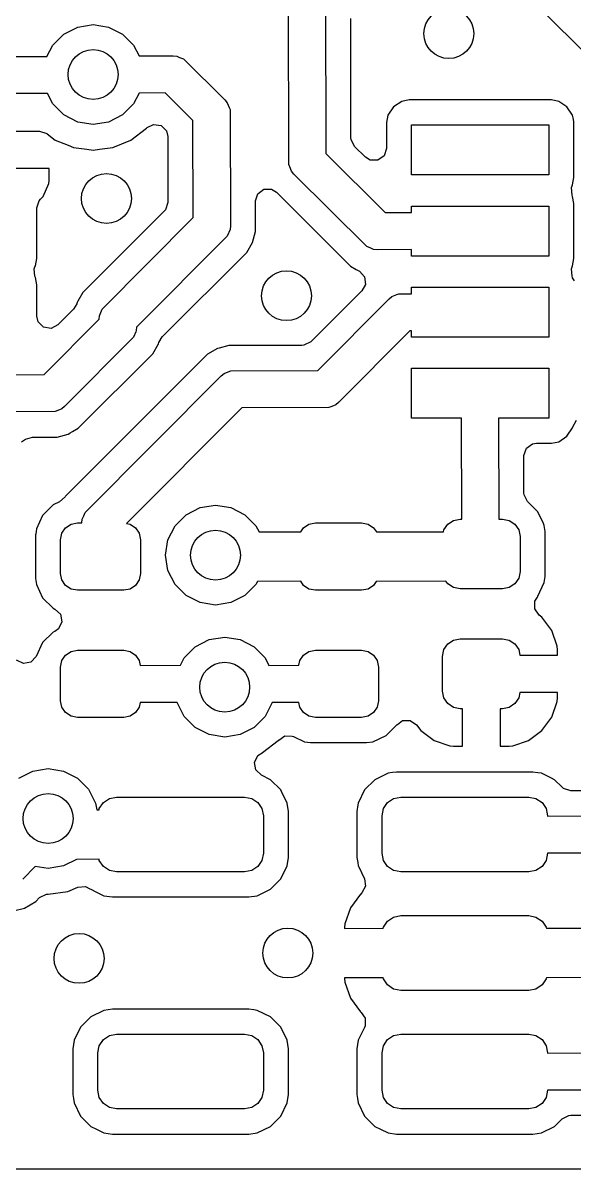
# Model space of a CAD drawing. Extents: x 4.8 to 5.96, y -4.25 to -3.64.
# Drawn here: x 5.5455 to 5.7192, y -4.2282 to -3.8665 of the extents above; entities that cross this region are included whole.
import ezdxf

# ---------------------------------------------------------------- set-up
doc = ezdxf.new("R2010")
doc.units = 0
doc.header["$MEASUREMENT"] = 0
doc.layers.add('BLACK', color=7, linetype='CONTINUOUS')

msp = doc.modelspace()

# ---------------------------------------------------------------- linework, layer by layer
at = {"layer": 'BLACK', "linetype": 'CONTINUOUS'}
for p, q in [((5.69843, -3.85184), (5.72853, -3.88195)), ((5.62929, -3.91123), (5.62919, -3.85849)), ((5.64089, -3.8585), (5.64098, -3.90777)), ((5.64888, -3.90275), (5.64888, -3.86509)), ((5.55838, -3.87008), (5.56277, -3.86785)), ((5.56277, -3.86785), (5.56764, -3.86708)), ((5.56764, -3.86708), (5.5725, -3.86785)), ((5.5725, -3.86785), (5.57689, -3.87008)), ((5.5549, -3.87357), (5.55838, -3.87008)), ((5.57689, -3.87008), (5.58038, -3.87357)), ((5.55309, -3.87711), (5.5549, -3.87357)), ((5.58038, -3.87357), (5.58211, -3.87696)), ((5.47837, -3.87721), (5.55309, -3.87711)), ((5.58211, -3.87696), (5.59282, -3.87692)), ((5.59282, -3.87692), (5.59398, -3.87703)), ((5.59398, -3.87703), (5.59486, -3.8774)), ((5.59486, -3.8774), (5.5961, -3.87791)), ((5.5961, -3.87791), (5.60918, -3.89082)), ((5.55323, -3.88881), (5.48184, -3.8889)), ((5.5549, -3.89208), (5.55323, -3.88881)), ((5.58212, -3.88867), (5.58038, -3.89208)), ((5.5903, -3.88863), (5.58212, -3.88867)), ((5.5991, -3.89732), (5.5903, -3.88863)), ((5.60918, -3.89082), (5.60991, -3.89172)), ((5.66721, -3.89085), (5.66491, -3.8913)), ((5.71208, -3.89085), (5.66721, -3.89085)), ((5.66721, -3.89085), (5.66721, -3.89085)), ((5.66721, -3.89085), (5.66721, -3.89085)), ((5.71438, -3.8913), (5.71208, -3.89085)), ((5.71208, -3.89085), (5.71208, -3.89085)), ((5.55838, -3.89556), (5.5549, -3.89208)), ((5.58038, -3.89208), (5.57689, -3.89556)), ((5.60991, -3.89172), (5.61053, -3.89322)), ((5.61053, -3.89322), (5.61079, -3.89385)), ((5.61079, -3.89385), (5.61091, -3.93051)), ((5.6623, -3.89305), (5.66056, -3.89566)), ((5.66491, -3.8913), (5.6623, -3.89305)), ((5.6623, -3.89305), (5.6623, -3.89305)), ((5.66491, -3.8913), (5.66491, -3.8913)), ((5.71699, -3.89305), (5.71438, -3.8913)), ((5.71438, -3.8913), (5.71438, -3.8913)), ((5.71438, -3.8913), (5.71438, -3.8913)), ((5.71438, -3.8913), (5.71438, -3.8913)), ((5.71873, -3.89566), (5.71699, -3.89305)), ((5.71699, -3.89305), (5.71699, -3.89305)), ((5.56277, -3.8978), (5.55838, -3.89556)), ((5.56764, -3.89857), (5.56277, -3.8978)), ((5.5725, -3.8978), (5.56764, -3.89857)), ((5.57689, -3.89556), (5.5725, -3.8978)), ((5.5992, -3.92797), (5.5991, -3.89732)), ((5.66056, -3.89566), (5.6601, -3.89796)), ((5.6601, -3.89796), (5.6601, -3.89796)), ((5.6601, -3.89796), (5.6601, -3.90617)), ((5.66056, -3.89566), (5.66056, -3.89566)), ((5.7189, -3.8965), (5.71873, -3.89566)), ((5.71914, -3.89768), (5.7189, -3.8965)), ((5.71919, -3.89796), (5.71914, -3.89768)), ((5.71919, -3.91527), (5.71919, -3.89796)), ((5.54201, -3.90071), (5.55078, -3.90071)), ((5.55078, -3.90071), (5.55308, -3.90145)), ((5.55308, -3.90145), (5.55316, -3.90151)), ((5.55316, -3.90151), (5.55571, -3.90348)), ((5.57956, -3.90348), (5.5845, -3.89969)), ((5.5845, -3.89969), (5.58455, -3.89964)), ((5.5845, -3.89969), (5.5845, -3.89969)), ((5.58455, -3.89964), (5.58459, -3.89961)), ((5.58459, -3.89961), (5.5847, -3.89953)), ((5.5847, -3.89953), (5.58471, -3.89955)), ((5.58471, -3.89955), (5.58669, -3.89854)), ((5.58669, -3.89854), (5.58907, -3.89892)), ((5.58907, -3.89892), (5.59078, -3.90062)), ((5.59078, -3.90062), (5.5912, -3.90239)), ((5.66799, -3.91449), (5.66799, -3.89874)), ((5.66799, -3.89874), (5.7113, -3.89874)), ((5.7113, -3.89874), (5.7113, -3.91449)), ((5.55571, -3.90348), (5.55571, -3.90348)), ((5.55571, -3.90348), (5.55571, -3.90348)), ((5.55571, -3.90348), (5.55976, -3.90515)), ((5.55976, -3.90515), (5.56146, -3.90586)), ((5.57381, -3.90586), (5.57956, -3.90348)), ((5.5912, -3.90239), (5.5912, -3.92318)), ((5.64893, -3.90336), (5.64888, -3.90275)), ((5.65002, -3.9055), (5.64893, -3.90336)), ((5.65344, -3.90893), (5.65002, -3.9055)), ((5.56146, -3.90586), (5.56567, -3.90641)), ((5.56567, -3.90641), (5.56764, -3.90667)), ((5.56764, -3.90667), (5.5696, -3.90641)), ((5.56764, -3.90667), (5.56764, -3.90667)), ((5.56764, -3.90667), (5.56764, -3.90667)), ((5.5696, -3.90641), (5.57381, -3.90586)), ((5.64098, -3.90777), (5.65974, -3.9264)), ((5.655, -3.90988), (5.65344, -3.90893)), ((5.65935, -3.90846), (5.65741, -3.90988)), ((5.6601, -3.90617), (5.65935, -3.90846)), ((5.55382, -3.91252), (5.54201, -3.91252)), ((5.55382, -3.91625), (5.55382, -3.91252)), ((5.55382, -3.91252), (5.55382, -3.91252)), ((5.62959, -3.91195), (5.62929, -3.91123)), ((5.63017, -3.91336), (5.62959, -3.91195)), ((5.65741, -3.90988), (5.655, -3.90988)), ((5.5537, -3.91724), (5.55382, -3.91625)), ((5.55382, -3.91625), (5.55382, -3.91625)), ((5.6309, -3.91425), (5.63017, -3.91336)), ((5.65392, -3.93711), (5.6309, -3.91425)), ((5.7113, -3.91449), (5.66799, -3.91449)), ((5.71873, -3.91757), (5.71919, -3.91527)), ((5.55192, -3.92128), (5.5537, -3.91724)), ((5.61954, -3.92043), (5.62149, -3.91902)), ((5.62149, -3.91902), (5.6239, -3.91902)), ((5.6239, -3.91902), (5.62545, -3.91997)), ((5.62545, -3.91997), (5.64873, -3.94325)), ((5.7184, -3.9185), (5.71859, -3.91792)), ((5.71859, -3.9209), (5.7184, -3.9185)), ((5.71859, -3.91792), (5.71873, -3.91757)), ((5.71873, -3.91757), (5.71873, -3.91757)), ((5.5499, -3.92491), (5.55065, -3.92262)), ((5.55065, -3.92262), (5.55104, -3.92216)), ((5.55104, -3.92216), (5.55192, -3.92128)), ((5.5912, -3.92318), (5.59046, -3.92547)), ((5.6188, -3.92272), (5.61954, -3.92043)), ((5.6188, -3.93233), (5.6188, -3.92272)), ((5.71873, -3.92125), (5.71859, -3.9209)), ((5.71919, -3.92355), (5.71873, -3.92125)), ((5.71873, -3.92125), (5.71873, -3.92125)), ((5.71919, -3.94086), (5.71919, -3.92355)), ((5.5499, -3.94086), (5.5499, -3.92491)), ((5.59006, -3.92594), (5.56439, -3.95161)), ((5.59046, -3.92547), (5.59006, -3.92594)), ((5.65974, -3.9264), (5.66799, -3.92637)), ((5.66799, -3.92637), (5.66799, -3.92433)), ((5.66799, -3.92433), (5.7113, -3.92433)), ((5.7113, -3.92433), (5.7113, -3.94008)), ((5.57052, -3.9568), (5.5992, -3.92797)), ((5.61091, -3.93051), (5.61079, -3.93167)), ((5.60991, -3.93379), (5.58133, -3.96253)), ((5.61079, -3.93167), (5.60991, -3.93379)), ((5.61786, -3.93584), (5.6188, -3.93233)), ((5.61604, -3.93899), (5.61786, -3.93584)), ((5.65515, -3.93762), (5.65392, -3.93711)), ((5.65605, -3.938), (5.65515, -3.93762)), ((5.6572, -3.93811), (5.65605, -3.938)), ((5.66799, -3.93807), (5.6572, -3.93811)), ((5.66799, -3.94008), (5.66799, -3.93807)), ((5.54944, -3.94316), (5.5499, -3.94086)), ((5.58941, -3.96562), (5.61604, -3.93899)), ((5.7113, -3.94008), (5.66799, -3.94008)), ((5.71873, -3.94316), (5.71919, -3.94086)), ((5.54911, -3.94409), (5.5493, -3.94351)), ((5.5493, -3.94649), (5.54911, -3.94409)), ((5.5493, -3.94351), (5.54944, -3.94316)), ((5.54944, -3.94316), (5.54944, -3.94316)), ((5.64873, -3.94325), (5.65058, -3.94431)), ((5.65058, -3.94431), (5.65157, -3.94489)), ((5.65157, -3.94489), (5.65318, -3.94668)), ((5.7184, -3.94409), (5.71859, -3.94351)), ((5.71859, -3.94649), (5.7184, -3.94409)), ((5.71859, -3.94351), (5.71873, -3.94316)), ((5.71873, -3.94316), (5.71873, -3.94316)), ((5.54944, -3.94684), (5.5493, -3.94649)), ((5.5499, -3.94914), (5.54944, -3.94684)), ((5.54944, -3.94684), (5.54944, -3.94684)), ((5.65318, -3.94668), (5.65344, -3.94907)), ((5.71873, -3.94684), (5.71859, -3.94649)), ((5.71877, -3.94692), (5.71873, -3.94684)), ((5.71873, -3.94684), (5.71873, -3.94684)), ((5.71873, -3.94684), (5.71873, -3.94684)), ((5.7194, -3.94796), (5.71877, -3.94692)), ((5.5499, -3.95905), (5.5499, -3.94914)), ((5.5499, -3.94914), (5.5499, -3.94914)), ((5.56439, -3.95161), (5.56282, -3.95432)), ((5.65238, -3.95102), (5.63623, -3.96717)), ((5.65344, -3.94907), (5.65238, -3.95102)), ((5.66184, -3.95288), (5.66334, -3.95226)), ((5.66334, -3.95226), (5.66396, -3.952)), ((5.66396, -3.952), (5.66799, -3.95199)), ((5.66799, -3.95199), (5.66799, -3.94992)), ((5.66799, -3.94992), (5.7113, -3.94992)), ((5.7113, -3.94992), (5.7113, -3.96567)), ((5.56247, -3.95515), (5.56146, -3.9569)), ((5.5625, -3.95503), (5.56247, -3.95515)), ((5.56257, -3.95475), (5.5625, -3.95503)), ((5.56282, -3.95432), (5.56257, -3.95475)), ((5.56257, -3.95475), (5.56257, -3.95475)), ((5.56257, -3.95475), (5.56257, -3.95475)), ((5.56282, -3.95432), (5.56282, -3.95432)), ((5.63849, -3.97621), (5.66094, -3.95362)), ((5.66094, -3.95362), (5.66184, -3.95288)), ((5.55033, -3.96082), (5.5499, -3.95905)), ((5.56146, -3.9569), (5.55656, -3.9618)), ((5.56954, -3.96), (5.56964, -3.95893)), ((5.56964, -3.95893), (5.57029, -3.95735)), ((5.57029, -3.95735), (5.57052, -3.9568)), ((5.55203, -3.96252), (5.55033, -3.96082)), ((5.55441, -3.9629), (5.55203, -3.96252)), ((5.55218, -3.97749), (5.56954, -3.96)), ((5.55656, -3.9618), (5.55441, -3.9629)), ((5.58133, -3.96253), (5.58123, -3.96359)), ((5.58034, -3.96572), (5.55866, -3.98756)), ((5.58107, -3.96396), (5.58034, -3.96572)), ((5.58123, -3.96359), (5.58107, -3.96396)), ((5.5884, -3.96737), (5.58941, -3.96562)), ((5.66743, -3.96369), (5.64498, -3.98628)), ((5.66799, -3.96369), (5.66743, -3.96369)), ((5.66799, -3.96567), (5.66799, -3.96369)), ((5.7113, -3.96567), (5.66799, -3.96567)), ((5.58648, -3.97091), (5.58829, -3.96777)), ((5.58829, -3.96777), (5.5884, -3.96737)), ((5.60686, -3.96925), (5.60371, -3.97106)), ((5.60732, -3.96912), (5.60686, -3.96925)), ((5.61037, -3.96831), (5.60732, -3.96912)), ((5.614, -3.96831), (5.61037, -3.96831)), ((5.62833, -3.96831), (5.614, -3.96831)), ((5.62858, -3.96835), (5.62833, -3.96831)), ((5.62883, -3.96831), (5.62858, -3.96835)), ((5.63347, -3.96831), (5.62883, -3.96831)), ((5.63408, -3.96826), (5.63347, -3.96831)), ((5.63623, -3.96717), (5.63408, -3.96826)), ((5.60371, -3.97106), (5.55896, -4.01582)), ((5.56296, -3.99443), (5.58648, -3.97091)), ((5.54201, -3.97752), (5.55218, -3.97749)), ((5.56509, -4.02101), (5.60801, -3.97793)), ((5.60801, -3.97793), (5.6089, -3.9772)), ((5.6089, -3.9772), (5.61025, -3.97664)), ((5.61025, -3.97664), (5.61103, -3.97631)), ((5.61103, -3.97631), (5.63849, -3.97621)), ((5.66799, -3.99126), (5.66799, -3.97551)), ((5.66799, -3.97551), (5.7113, -3.97551)), ((5.7113, -3.97551), (5.7113, -3.99126)), ((5.55652, -3.98881), (5.55564, -3.98918)), ((5.55777, -3.9883), (5.55652, -3.98881)), ((5.55866, -3.98756), (5.55777, -3.9883)), ((5.61449, -3.988), (5.57816, -4.02447)), ((5.64196, -3.9879), (5.61449, -3.988)), ((5.64284, -3.98753), (5.64196, -3.9879)), ((5.64409, -3.98702), (5.64284, -3.98753)), ((5.64498, -3.98628), (5.64409, -3.98702)), ((5.55564, -3.98918), (5.54201, -3.98922)), ((5.68376, -3.99126), (5.66799, -3.99126)), ((5.68383, -4.02308), (5.68376, -3.99126)), ((5.7113, -3.99126), (5.69546, -3.99126)), ((5.69546, -3.99126), (5.69553, -4.02308)), ((5.71882, -3.99393), (5.71999, -3.99183)), ((5.55981, -3.99624), (5.56032, -3.99595)), ((5.56032, -3.99595), (5.5604, -3.99591)), ((5.5604, -3.99591), (5.56117, -3.99546)), ((5.56117, -3.99546), (5.56296, -3.99443)), ((5.71699, -3.99695), (5.71873, -3.99434)), ((5.71873, -3.99434), (5.71882, -3.99393)), ((5.54509, -3.9987), (5.54637, -3.99784)), ((5.54637, -3.99784), (5.54853, -3.99719)), ((5.54853, -3.99719), (5.5563, -3.99719)), ((5.5563, -3.99719), (5.55981, -3.99624)), ((5.5563, -3.99719), (5.5563, -3.99719)), ((5.70419, -4.00076), (5.70614, -3.99934)), ((5.70614, -3.99934), (5.70734, -3.99915)), ((5.70734, -3.99915), (5.71208, -3.99915)), ((5.71208, -3.99915), (5.71438, -3.9987)), ((5.71208, -3.99915), (5.71208, -3.99915)), ((5.71438, -3.9987), (5.71699, -3.99695)), ((5.70344, -4.00305), (5.70419, -4.00076)), ((5.70344, -4.01477), (5.70344, -4.00305)), ((5.55708, -4.01766), (5.55502, -4.01862)), ((5.55881, -4.01608), (5.55708, -4.01766)), ((5.55896, -4.01582), (5.55881, -4.01608)), ((5.70349, -4.01538), (5.70344, -4.01477)), ((5.70459, -4.01753), (5.70349, -4.01538)), ((5.70784, -4.02078), (5.70459, -4.01753)), ((5.55502, -4.01862), (5.55173, -4.02191)), ((5.56466, -4.02205), (5.56509, -4.02101)), ((5.59696, -4.02171), (5.60135, -4.01948)), ((5.60135, -4.01948), (5.60622, -4.0187)), ((5.60622, -4.0187), (5.61109, -4.01948)), ((5.61109, -4.01948), (5.61548, -4.02171)), ((5.70955, -4.02445), (5.70784, -4.02078)), ((5.70784, -4.02078), (5.70784, -4.02078)), ((5.70784, -4.02078), (5.70784, -4.02078)), ((5.55173, -4.02191), (5.54976, -4.02613)), ((5.55896, -4.02585), (5.56068, -4.0247)), ((5.56068, -4.0247), (5.56272, -4.02429)), ((5.56272, -4.02429), (5.56409, -4.02429)), ((5.56409, -4.02429), (5.56421, -4.02314)), ((5.56421, -4.02314), (5.56466, -4.02205)), ((5.57816, -4.02447), (5.57932, -4.0247)), ((5.57932, -4.0247), (5.58104, -4.02585)), ((5.59348, -4.0252), (5.59696, -4.02171)), ((5.61548, -4.02171), (5.61896, -4.0252)), ((5.63396, -4.02585), (5.63568, -4.0247)), ((5.63568, -4.0247), (5.63772, -4.02429)), ((5.63772, -4.02429), (5.65228, -4.02429)), ((5.65228, -4.02429), (5.65432, -4.0247)), ((5.65432, -4.0247), (5.65604, -4.02585)), ((5.67821, -4.02648), (5.67941, -4.02469)), ((5.67941, -4.02469), (5.6812, -4.0235)), ((5.6812, -4.0235), (5.68331, -4.02308)), ((5.68331, -4.02308), (5.68383, -4.02308)), ((5.69553, -4.02308), (5.69669, -4.02308)), ((5.69669, -4.02308), (5.6988, -4.0235)), ((5.6988, -4.0235), (5.70059, -4.02469)), ((5.70059, -4.02469), (5.70179, -4.02648)), ((5.70984, -4.02507), (5.70955, -4.02445)), ((5.54954, -4.02778), (5.54951, -4.02806)), ((5.54951, -4.02806), (5.54951, -4.04178)), ((5.54965, -4.02697), (5.54954, -4.02778)), ((5.54976, -4.02613), (5.54965, -4.02697)), ((5.54976, -4.02613), (5.54976, -4.02613)), ((5.5574, -4.02961), (5.55781, -4.02757)), ((5.55781, -4.02757), (5.55896, -4.02585)), ((5.58104, -4.02585), (5.58219, -4.02757)), ((5.58219, -4.02757), (5.5826, -4.02961)), ((5.59124, -4.02959), (5.59348, -4.0252)), ((5.61896, -4.0252), (5.61995, -4.02714)), ((5.61995, -4.02714), (5.63313, -4.02709)), ((5.63313, -4.02709), (5.63396, -4.02585)), ((5.65604, -4.02585), (5.65691, -4.02715)), ((5.65691, -4.02715), (5.67809, -4.02708)), ((5.67809, -4.02708), (5.67821, -4.02648)), ((5.70179, -4.02648), (5.7022, -4.02859)), ((5.7022, -4.02859), (5.7022, -4.03961)), ((5.7101, -4.02702), (5.70984, -4.02507)), ((5.70984, -4.02507), (5.70984, -4.02507)), ((5.7101, -4.04119), (5.7101, -4.02702)), ((5.5574, -4.04024), (5.5574, -4.02961)), ((5.5826, -4.02961), (5.5826, -4.04024)), ((5.59047, -4.03445), (5.59124, -4.02959)), ((5.59124, -4.03932), (5.59047, -4.03445)), ((5.59348, -4.04371), (5.59124, -4.03932)), ((5.54951, -4.04178), (5.54976, -4.04371)), ((5.55781, -4.04227), (5.5574, -4.04024)), ((5.55896, -4.04399), (5.55781, -4.04227)), ((5.58219, -4.04227), (5.58104, -4.04399)), ((5.5826, -4.04024), (5.58219, -4.04227)), ((5.61945, -4.04275), (5.61896, -4.04371)), ((5.63309, -4.0427), (5.61945, -4.04275)), ((5.63396, -4.04399), (5.63309, -4.0427)), ((5.65687, -4.04276), (5.65604, -4.04399)), ((5.67886, -4.04268), (5.65687, -4.04276)), ((5.67941, -4.04351), (5.67886, -4.04268)), ((5.70179, -4.04172), (5.70059, -4.04351)), ((5.7022, -4.03961), (5.70179, -4.04172)), ((5.70984, -4.04314), (5.7101, -4.04119)), ((5.54976, -4.04371), (5.54976, -4.04371)), ((5.54976, -4.04371), (5.55173, -4.04793)), ((5.56068, -4.04515), (5.55896, -4.04399)), ((5.56272, -4.04555), (5.56068, -4.04515)), ((5.57728, -4.04555), (5.56272, -4.04555)), ((5.57932, -4.04515), (5.57728, -4.04555)), ((5.58104, -4.04399), (5.57932, -4.04515)), ((5.59696, -4.04719), (5.59348, -4.04371)), ((5.61896, -4.04371), (5.61548, -4.04719)), ((5.63568, -4.04515), (5.63396, -4.04399)), ((5.63772, -4.04555), (5.63568, -4.04515)), ((5.65228, -4.04555), (5.63772, -4.04555)), ((5.65432, -4.04515), (5.65228, -4.04555)), ((5.65604, -4.04399), (5.65432, -4.04515)), ((5.6812, -4.04471), (5.67941, -4.04351)), ((5.68331, -4.04513), (5.6812, -4.04471)), ((5.69669, -4.04513), (5.68331, -4.04513)), ((5.6988, -4.04471), (5.69669, -4.04513)), ((5.70059, -4.04351), (5.6988, -4.04471)), ((5.70784, -4.04742), (5.70984, -4.04314)), ((5.55173, -4.04793), (5.55173, -4.04793)), ((5.55173, -4.04793), (5.55173, -4.04793)), ((5.55173, -4.04793), (5.55502, -4.05122)), ((5.60135, -4.04943), (5.59696, -4.04719)), ((5.60622, -4.0502), (5.60135, -4.04943)), ((5.61109, -4.04943), (5.60622, -4.0502)), ((5.61548, -4.04719), (5.61109, -4.04943)), ((5.70683, -4.05141), (5.70685, -4.049)), ((5.70685, -4.049), (5.70765, -4.0477)), ((5.70765, -4.0477), (5.70766, -4.04768)), ((5.70765, -4.0477), (5.70765, -4.0477)), ((5.70766, -4.04768), (5.70779, -4.04748)), ((5.70779, -4.04748), (5.70784, -4.04742)), ((5.55502, -4.05122), (5.55502, -4.05122)), ((5.55502, -4.05122), (5.55502, -4.05122)), ((5.55502, -4.05122), (5.55555, -4.05147)), ((5.55555, -4.05147), (5.55731, -4.05311)), ((5.55731, -4.05311), (5.55777, -4.05548)), ((5.70823, -4.05337), (5.70683, -4.05141)), ((5.70908, -4.054), (5.70823, -4.05337)), ((5.55777, -4.05548), (5.55675, -4.05766)), ((5.71218, -4.0582), (5.70908, -4.054)), ((5.70908, -4.054), (5.70908, -4.054)), ((5.55502, -4.05878), (5.55173, -4.06207)), ((5.55555, -4.05853), (5.55502, -4.05878)), ((5.55675, -4.05766), (5.55555, -4.05853)), ((5.59985, -4.06337), (5.60424, -4.06113)), ((5.60424, -4.06113), (5.60911, -4.06036)), ((5.60911, -4.06036), (5.61397, -4.06113)), ((5.61397, -4.06113), (5.61836, -4.06337)), ((5.6812, -4.06129), (5.68331, -4.06087)), ((5.68331, -4.06087), (5.69669, -4.06087)), ((5.69669, -4.06087), (5.6988, -4.06129)), ((5.71391, -4.06313), (5.71218, -4.0582)), ((5.55173, -4.06207), (5.5497, -4.06643)), ((5.56068, -4.06485), (5.56272, -4.06445)), ((5.56272, -4.06445), (5.57728, -4.06445)), ((5.57728, -4.06445), (5.57932, -4.06485)), ((5.59637, -4.06685), (5.59985, -4.06337)), ((5.61836, -4.06337), (5.62185, -4.06685)), ((5.63568, -4.06485), (5.63772, -4.06445)), ((5.63772, -4.06445), (5.65228, -4.06445)), ((5.65228, -4.06445), (5.65432, -4.06485)), ((5.6778, -4.06639), (5.67821, -4.06428)), ((5.67821, -4.06428), (5.67941, -4.06249)), ((5.67941, -4.06249), (5.6812, -4.06129)), ((5.6988, -4.06129), (5.70059, -4.06249)), ((5.70059, -4.06249), (5.70179, -4.06428)), ((5.70179, -4.06428), (5.70213, -4.06599)), ((5.71402, -4.0643), (5.71391, -4.06313)), ((5.71391, -4.06313), (5.71391, -4.06313)), ((5.71402, -4.06599), (5.71402, -4.0643)), ((5.54569, -4.06865), (5.54351, -4.06763)), ((5.54805, -4.06819), (5.54569, -4.06865)), ((5.5497, -4.06643), (5.54805, -4.06819)), ((5.5574, -4.06976), (5.55781, -4.06773)), ((5.55781, -4.06773), (5.55896, -4.06601)), ((5.55896, -4.06601), (5.56068, -4.06485)), ((5.57932, -4.06485), (5.58104, -4.06601)), ((5.58104, -4.06601), (5.58219, -4.06773)), ((5.58219, -4.06773), (5.5825, -4.06925)), ((5.59517, -4.06921), (5.59637, -4.06685)), ((5.62185, -4.06685), (5.62307, -4.06924)), ((5.63251, -4.06921), (5.63281, -4.06773)), ((5.63281, -4.06773), (5.63396, -4.06601)), ((5.63396, -4.06601), (5.63568, -4.06485)), ((5.65432, -4.06485), (5.65604, -4.06601)), ((5.65604, -4.06601), (5.65719, -4.06773)), ((5.65719, -4.06773), (5.6576, -4.06976)), ((5.6778, -4.07741), (5.6778, -4.06639)), ((5.70213, -4.06599), (5.71402, -4.06599)), ((5.71402, -4.06599), (5.71402, -4.06599)), ((5.5574, -4.08039), (5.5574, -4.06976)), ((5.5825, -4.06925), (5.59517, -4.06921)), ((5.62307, -4.06924), (5.63251, -4.06921)), ((5.6576, -4.06976), (5.6576, -4.08039)), ((5.67821, -4.07952), (5.6778, -4.07741)), ((5.70213, -4.0778), (5.70179, -4.07952)), ((5.71402, -4.0778), (5.70213, -4.0778)), ((5.71402, -4.0795), (5.71402, -4.0778)), ((5.71402, -4.0778), (5.71402, -4.0778)), ((5.55781, -4.08243), (5.5574, -4.08039)), ((5.55896, -4.08415), (5.55781, -4.08243)), ((5.58219, -4.08243), (5.58104, -4.08415)), ((5.58249, -4.08095), (5.58219, -4.08243)), ((5.59412, -4.08091), (5.58249, -4.08095)), ((5.59413, -4.08097), (5.59412, -4.08091)), ((5.59637, -4.08536), (5.59413, -4.08097)), ((5.62409, -4.08097), (5.62185, -4.08536)), ((5.63251, -4.08091), (5.62409, -4.08094)), ((5.62409, -4.08094), (5.62409, -4.08097)), ((5.63281, -4.08243), (5.63251, -4.08091)), ((5.63396, -4.08415), (5.63281, -4.08243)), ((5.65719, -4.08243), (5.65604, -4.08415)), ((5.6576, -4.08039), (5.65719, -4.08243)), ((5.67941, -4.08131), (5.67821, -4.07952)), ((5.6812, -4.0825), (5.67941, -4.08131)), ((5.68331, -4.08292), (5.6812, -4.0825)), ((5.6988, -4.0825), (5.69669, -4.08292)), ((5.70059, -4.08131), (5.6988, -4.0825)), ((5.70179, -4.07952), (5.70059, -4.08131)), ((5.71218, -4.0856), (5.71391, -4.08067)), ((5.71391, -4.08067), (5.71402, -4.0795)), ((5.56068, -4.0853), (5.55896, -4.08415)), ((5.56272, -4.08571), (5.56068, -4.0853)), ((5.57728, -4.08571), (5.56272, -4.08571)), ((5.57932, -4.0853), (5.57728, -4.08571)), ((5.58104, -4.08415), (5.57932, -4.0853)), ((5.59985, -4.08885), (5.59637, -4.08536)), ((5.62185, -4.08536), (5.61836, -4.08885)), ((5.63568, -4.0853), (5.63396, -4.08415)), ((5.63772, -4.08571), (5.63568, -4.0853)), ((5.65228, -4.08571), (5.63772, -4.08571)), ((5.65432, -4.0853), (5.65228, -4.08571)), ((5.65604, -4.08415), (5.65432, -4.0853)), ((5.68409, -4.08292), (5.68331, -4.08292)), ((5.68409, -4.09473), (5.68409, -4.08292)), ((5.69669, -4.08292), (5.69591, -4.08292)), ((5.69591, -4.08292), (5.69591, -4.09473)), ((5.70908, -4.0898), (5.71218, -4.0856)), ((5.60424, -4.09108), (5.59985, -4.08885)), ((5.61836, -4.08885), (5.61397, -4.09108)), ((5.65998, -4.09138), (5.66327, -4.08809)), ((5.66327, -4.08809), (5.66351, -4.08785)), ((5.66327, -4.08809), (5.66327, -4.08809)), ((5.66351, -4.08785), (5.66355, -4.08788)), ((5.66355, -4.08788), (5.66519, -4.08664)), ((5.66519, -4.08664), (5.6676, -4.08659)), ((5.6676, -4.08659), (5.66958, -4.08798)), ((5.66958, -4.08798), (5.6696, -4.08801)), ((5.6696, -4.08801), (5.67092, -4.0898)), ((5.67092, -4.0898), (5.67092, -4.0898)), ((5.67092, -4.0898), (5.67512, -4.0929)), ((5.70488, -4.0929), (5.70908, -4.0898)), ((5.70908, -4.0898), (5.70908, -4.0898)), ((5.60911, -4.09186), (5.60424, -4.09108)), ((5.61397, -4.09108), (5.60911, -4.09186)), ((5.62103, -4.09676), (5.62597, -4.09297)), ((5.62597, -4.09297), (5.62603, -4.09289)), ((5.62603, -4.09289), (5.62609, -4.09285)), ((5.62609, -4.09285), (5.62615, -4.09279)), ((5.62615, -4.09279), (5.62616, -4.0928)), ((5.62616, -4.0928), (5.62802, -4.09152)), ((5.62802, -4.09152), (5.63042, -4.09159)), ((5.63042, -4.09159), (5.63077, -4.09173)), ((5.63077, -4.09173), (5.63425, -4.09335)), ((5.63425, -4.09335), (5.63617, -4.0936)), ((5.63617, -4.0936), (5.63617, -4.0936)), ((5.63617, -4.0936), (5.65383, -4.0936)), ((5.65383, -4.0936), (5.65575, -4.09335)), ((5.65383, -4.0936), (5.65383, -4.0936)), ((5.65575, -4.09335), (5.65998, -4.09138)), ((5.67512, -4.0929), (5.68005, -4.09462)), ((5.69995, -4.09462), (5.70488, -4.0929)), ((5.61959, -4.0977), (5.6209, -4.09681)), ((5.6209, -4.09681), (5.62103, -4.09676)), ((5.68005, -4.09462), (5.68122, -4.09473)), ((5.68122, -4.09473), (5.68409, -4.09473)), ((5.68409, -4.09473), (5.68409, -4.09473)), ((5.69591, -4.09473), (5.69591, -4.09473)), ((5.69591, -4.09473), (5.69878, -4.09473)), ((5.69878, -4.09473), (5.69995, -4.09462)), ((5.69995, -4.09462), (5.69995, -4.09462)), ((5.61853, -4.09987), (5.61959, -4.0977)), ((5.61895, -4.10224), (5.61853, -4.09987)), ((5.5442, -4.10481), (5.54859, -4.10257)), ((5.54859, -4.10257), (5.55345, -4.1018)), ((5.55345, -4.1018), (5.55832, -4.10257)), ((5.55832, -4.10257), (5.56271, -4.10481)), ((5.62068, -4.10392), (5.61895, -4.10224)), ((5.62352, -4.10531), (5.62068, -4.10392)), ((5.66061, -4.10328), (5.65648, -4.10531)), ((5.66196, -4.10309), (5.66061, -4.10328)), ((5.6633, -4.10289), (5.66196, -4.10309)), ((5.70627, -4.10289), (5.6633, -4.10289)), ((5.70782, -4.10312), (5.70627, -4.10289)), ((5.70895, -4.10328), (5.70782, -4.10312)), ((5.71214, -4.10484), (5.70895, -4.10328)), ((5.56271, -4.10481), (5.56619, -4.10829)), ((5.62678, -4.10856), (5.62352, -4.10531)), ((5.62352, -4.10531), (5.62352, -4.10531)), ((5.62352, -4.10531), (5.62352, -4.10531)), ((5.62352, -4.10531), (5.62352, -4.10531)), ((5.65648, -4.10531), (5.65322, -4.10856)), ((5.71309, -4.10531), (5.71214, -4.10484)), ((5.71544, -4.10766), (5.71309, -4.10531)), ((5.71591, -4.10805), (5.71544, -4.10766)), ((5.7182, -4.1088), (5.71591, -4.10805)), ((5.56619, -4.10829), (5.56843, -4.11268)), ((5.57086, -4.11252), (5.57278, -4.11124)), ((5.57278, -4.11124), (5.57504, -4.11079)), ((5.57504, -4.11079), (5.61539, -4.11079)), ((5.61539, -4.11079), (5.61765, -4.11124)), ((5.61765, -4.11124), (5.61957, -4.11252)), ((5.62724, -4.10951), (5.62678, -4.10856)), ((5.62868, -4.11244), (5.62724, -4.10951)), ((5.65322, -4.10856), (5.6512, -4.1127)), ((5.66043, -4.11252), (5.66235, -4.11124)), ((5.66235, -4.11124), (5.66461, -4.11079)), ((5.66461, -4.11079), (5.70496, -4.11079)), ((5.70496, -4.11079), (5.70722, -4.11124)), ((5.70722, -4.11124), (5.70914, -4.11252)), ((5.76186, -4.1088), (5.7182, -4.1088)), ((5.56843, -4.11268), (5.56877, -4.11483)), ((5.56877, -4.11483), (5.56951, -4.11483)), ((5.56951, -4.11483), (5.56958, -4.11443)), ((5.56958, -4.11443), (5.57086, -4.11252)), ((5.61957, -4.11252), (5.62085, -4.11443)), ((5.62085, -4.11443), (5.6213, -4.11669)), ((5.6288, -4.1127), (5.62868, -4.11244)), ((5.62919, -4.11538), (5.6288, -4.1127)), ((5.62919, -4.12981), (5.62919, -4.11538)), ((5.65112, -4.11326), (5.65081, -4.11538)), ((5.65081, -4.11538), (5.65081, -4.12981)), ((5.6512, -4.1127), (5.65112, -4.11326)), ((5.6587, -4.11669), (5.65915, -4.11443)), ((5.65915, -4.11443), (5.66043, -4.11252)), ((5.70914, -4.11252), (5.71042, -4.11443)), ((5.71042, -4.11443), (5.71087, -4.11669)), ((5.6213, -4.11669), (5.6213, -4.1285)), ((5.6587, -4.1285), (5.6587, -4.11669)), ((5.71087, -4.11669), (5.71087, -4.11677)), ((5.71087, -4.11677), (5.76005, -4.11669)), ((5.6213, -4.1285), (5.62085, -4.13076)), ((5.6288, -4.1325), (5.62919, -4.12981)), ((5.65081, -4.12981), (5.65104, -4.1314)), ((5.65915, -4.13076), (5.6587, -4.1285)), ((5.71087, -4.1285), (5.71042, -4.13076)), ((5.7575, -4.1284), (5.71087, -4.12847)), ((5.71087, -4.12847), (5.71087, -4.1285)), ((5.54942, -4.13266), (5.54547, -4.13667)), ((5.55345, -4.1333), (5.54942, -4.13266)), ((5.55832, -4.13252), (5.55345, -4.1333)), ((5.56238, -4.13046), (5.55832, -4.13252)), ((5.56952, -4.13043), (5.56238, -4.13046)), ((5.56958, -4.13076), (5.56952, -4.13043)), ((5.57086, -4.13268), (5.56958, -4.13076)), ((5.57278, -4.13396), (5.57086, -4.13268)), ((5.61957, -4.13268), (5.61765, -4.13396)), ((5.62085, -4.13076), (5.61957, -4.13268)), ((5.62678, -4.13663), (5.6288, -4.1325)), ((5.65104, -4.1314), (5.6512, -4.1325)), ((5.6512, -4.1325), (5.65125, -4.13261)), ((5.65125, -4.13261), (5.65318, -4.13654)), ((5.66043, -4.13268), (5.65915, -4.13076)), ((5.66235, -4.13396), (5.66043, -4.13268)), ((5.70914, -4.13268), (5.70722, -4.13396)), ((5.71042, -4.13076), (5.70914, -4.13268)), ((5.57504, -4.13441), (5.57278, -4.13396)), ((5.61539, -4.13441), (5.57504, -4.13441)), ((5.61765, -4.13396), (5.61539, -4.13441)), ((5.62352, -4.13989), (5.62678, -4.13663)), ((5.65318, -4.13654), (5.65351, -4.13893)), ((5.66461, -4.13441), (5.66235, -4.13396)), ((5.70496, -4.13441), (5.66461, -4.13441)), ((5.70722, -4.13396), (5.70496, -4.13441)), ((5.55345, -4.14139), (5.55962, -4.14058)), ((5.55962, -4.14058), (5.56286, -4.13924)), ((5.56286, -4.13924), (5.56526, -4.13905)), ((5.56526, -4.13905), (5.56658, -4.13979)), ((5.56658, -4.13979), (5.56665, -4.1397)), ((5.56665, -4.1397), (5.56691, -4.13989)), ((5.56691, -4.13989), (5.56691, -4.13989)), ((5.56691, -4.13989), (5.56868, -4.14075)), ((5.61939, -4.14191), (5.62352, -4.13989)), ((5.65351, -4.13893), (5.65238, -4.14105)), ((5.54598, -4.1458), (5.54958, -4.14372)), ((5.54958, -4.14372), (5.55076, -4.14253)), ((5.54958, -4.14372), (5.54958, -4.14372)), ((5.54958, -4.14372), (5.54958, -4.14372)), ((5.55076, -4.14253), (5.55291, -4.14144)), ((5.55291, -4.14144), (5.55335, -4.14141)), ((5.55335, -4.14141), (5.55345, -4.14139)), ((5.55345, -4.14139), (5.55345, -4.14139)), ((5.56868, -4.14075), (5.57105, -4.14191)), ((5.57105, -4.14191), (5.57105, -4.14191)), ((5.57105, -4.14191), (5.57105, -4.14191)), ((5.57105, -4.14191), (5.57373, -4.1423)), ((5.57373, -4.1423), (5.57373, -4.1423)), ((5.57373, -4.1423), (5.6167, -4.1423)), ((5.6167, -4.1423), (5.61939, -4.14191)), ((5.6167, -4.1423), (5.6167, -4.1423)), ((5.65194, -4.14143), (5.64877, -4.14572)), ((5.65199, -4.14139), (5.65194, -4.14143)), ((5.65194, -4.14143), (5.65194, -4.14143)), ((5.65238, -4.14105), (5.65199, -4.14139)), ((5.54254, -4.14672), (5.54598, -4.1458)), ((5.54598, -4.1458), (5.54598, -4.1458)), ((5.54598, -4.1458), (5.54598, -4.1458)), ((5.64877, -4.14572), (5.647, -4.15076)), ((5.647, -4.15076), (5.64689, -4.15196)), ((5.65915, -4.15183), (5.66043, -4.14992)), ((5.66043, -4.14992), (5.66235, -4.14864)), ((5.66235, -4.14864), (5.66461, -4.14819)), ((5.66461, -4.14819), (5.70496, -4.14819)), ((5.70496, -4.14819), (5.70722, -4.14864)), ((5.70722, -4.14864), (5.70914, -4.14992)), ((5.70914, -4.14992), (5.71042, -4.15183)), ((5.64689, -4.15196), (5.64689, -4.15223)), ((5.64689, -4.15223), (5.65908, -4.15219)), ((5.65908, -4.15219), (5.65915, -4.15183)), ((5.71042, -4.15183), (5.71049, -4.1522)), ((5.71049, -4.1522), (5.7315, -4.15213)), ((5.65908, -4.16779), (5.64689, -4.16783)), ((5.64689, -4.16783), (5.64689, -4.16804)), ((5.64689, -4.16804), (5.647, -4.16924)), ((5.647, -4.16924), (5.647, -4.16924)), ((5.647, -4.16924), (5.64877, -4.17428)), ((5.65915, -4.16817), (5.65908, -4.16779)), ((5.66043, -4.17008), (5.65915, -4.16817)), ((5.71042, -4.16817), (5.70914, -4.17008)), ((5.71049, -4.1678), (5.71042, -4.16817)), ((5.73241, -4.16773), (5.71049, -4.1678)), ((5.66235, -4.17136), (5.66043, -4.17008)), ((5.66461, -4.17181), (5.66235, -4.17136)), ((5.70496, -4.17181), (5.66461, -4.17181)), ((5.70722, -4.17136), (5.70496, -4.17181)), ((5.70914, -4.17008), (5.70722, -4.17136)), ((5.64877, -4.17428), (5.65194, -4.17857)), ((5.56691, -4.18011), (5.56365, -4.18337)), ((5.57105, -4.17809), (5.56691, -4.18011)), ((5.57239, -4.17789), (5.57105, -4.17809)), ((5.57373, -4.1777), (5.57239, -4.17789)), ((5.6167, -4.1777), (5.57373, -4.1777)), ((5.61831, -4.17793), (5.6167, -4.1777)), ((5.61939, -4.17809), (5.61831, -4.17793)), ((5.62352, -4.18011), (5.61939, -4.17809)), ((5.62678, -4.18337), (5.62352, -4.18011)), ((5.62352, -4.18011), (5.62352, -4.18011)), ((5.65194, -4.17857), (5.65194, -4.17857)), ((5.65194, -4.17857), (5.65199, -4.17861)), ((5.65199, -4.17861), (5.65202, -4.17866)), ((5.65202, -4.17866), (5.65214, -4.17878)), ((5.65214, -4.17878), (5.65212, -4.1788)), ((5.65212, -4.1788), (5.65339, -4.18057)), ((5.56365, -4.18337), (5.56163, -4.1875)), ((5.6288, -4.1875), (5.62678, -4.18337)), ((5.65318, -4.18346), (5.6512, -4.1875)), ((5.65337, -4.18298), (5.65318, -4.18346)), ((5.65339, -4.18057), (5.65337, -4.18298)), ((5.56163, -4.1875), (5.56144, -4.18885)), ((5.56958, -4.18924), (5.57086, -4.18732)), ((5.57086, -4.18732), (5.57278, -4.18604)), ((5.57278, -4.18604), (5.57504, -4.18559)), ((5.57504, -4.18559), (5.61539, -4.18559)), ((5.61539, -4.18559), (5.61765, -4.18604)), ((5.61765, -4.18604), (5.61957, -4.18732)), ((5.61957, -4.18732), (5.62085, -4.18924)), ((5.62919, -4.19019), (5.6288, -4.1875)), ((5.6512, -4.1875), (5.651, -4.18885)), ((5.65915, -4.18924), (5.66043, -4.18732)), ((5.66043, -4.18732), (5.66235, -4.18604)), ((5.66235, -4.18604), (5.66461, -4.18559)), ((5.66461, -4.18559), (5.70496, -4.18559)), ((5.70496, -4.18559), (5.70722, -4.18604)), ((5.70722, -4.18604), (5.70914, -4.18732)), ((5.70914, -4.18732), (5.71042, -4.18924)), ((5.56144, -4.18885), (5.56124, -4.19019)), ((5.56124, -4.19019), (5.56124, -4.20462)), ((5.56913, -4.1915), (5.56958, -4.18924)), ((5.62085, -4.18924), (5.6213, -4.1915)), ((5.62919, -4.20462), (5.62919, -4.19019)), ((5.651, -4.18885), (5.65081, -4.19019)), ((5.65081, -4.19019), (5.65081, -4.20462)), ((5.6587, -4.1915), (5.65915, -4.18924)), ((5.71042, -4.18924), (5.71087, -4.1915)), ((5.56913, -4.20331), (5.56913, -4.1915)), ((5.6213, -4.1915), (5.6213, -4.20331)), ((5.6587, -4.20331), (5.6587, -4.1915)), ((5.71087, -4.1915), (5.71087, -4.19157)), ((5.71087, -4.19157), (5.7388, -4.19152)), ((5.56124, -4.20462), (5.56143, -4.20593)), ((5.56958, -4.20557), (5.56913, -4.20331)), ((5.57086, -4.20748), (5.56958, -4.20557)), ((5.62085, -4.20557), (5.61957, -4.20748)), ((5.6213, -4.20331), (5.62085, -4.20557)), ((5.6288, -4.2073), (5.62919, -4.20462)), ((5.65081, -4.20462), (5.651, -4.20593)), ((5.65915, -4.20557), (5.6587, -4.20331)), ((5.66043, -4.20748), (5.65915, -4.20557)), ((5.71042, -4.20557), (5.70914, -4.20748)), ((5.71087, -4.20331), (5.71042, -4.20557)), ((5.73896, -4.20322), (5.71087, -4.20326)), ((5.71087, -4.20326), (5.71087, -4.20331)), ((5.56143, -4.20593), (5.56163, -4.2073)), ((5.56163, -4.2073), (5.56365, -4.21144)), ((5.57278, -4.20876), (5.57086, -4.20748)), ((5.57504, -4.20921), (5.57278, -4.20876)), ((5.61539, -4.20921), (5.57504, -4.20921)), ((5.61765, -4.20876), (5.61539, -4.20921)), ((5.61957, -4.20748), (5.61765, -4.20876)), ((5.62678, -4.21144), (5.6288, -4.2073)), ((5.651, -4.20593), (5.6512, -4.2073)), ((5.6512, -4.2073), (5.65322, -4.21144)), ((5.66235, -4.20876), (5.66043, -4.20748)), ((5.66461, -4.20921), (5.66235, -4.20876)), ((5.70496, -4.20921), (5.66461, -4.20921)), ((5.70722, -4.20876), (5.70496, -4.20921)), ((5.70914, -4.20748), (5.70722, -4.20876)), ((5.56365, -4.21144), (5.56365, -4.21144)), ((5.56365, -4.21144), (5.56691, -4.21469)), ((5.62352, -4.21469), (5.62678, -4.21144)), ((5.65322, -4.21144), (5.65322, -4.21144)), ((5.65322, -4.21144), (5.65648, -4.21469)), ((5.71309, -4.21469), (5.71544, -4.21234)), ((5.71544, -4.21234), (5.71759, -4.21125)), ((5.71759, -4.21125), (5.7182, -4.2112)), ((5.7182, -4.2112), (5.73253, -4.2112)), ((5.56691, -4.21469), (5.56868, -4.21556)), ((5.56868, -4.21556), (5.57105, -4.21672)), ((5.61939, -4.21672), (5.62352, -4.21469)), ((5.65648, -4.21469), (5.65825, -4.21556)), ((5.65825, -4.21556), (5.66061, -4.21672)), ((5.70895, -4.21672), (5.71309, -4.21469)), ((5.57105, -4.21672), (5.57105, -4.21672)), ((5.57105, -4.21672), (5.57105, -4.21672)), ((5.57105, -4.21672), (5.57373, -4.21711)), ((5.57373, -4.21711), (5.57373, -4.21711)), ((5.57373, -4.21711), (5.6167, -4.21711)), ((5.6167, -4.21711), (5.61939, -4.21672)), ((5.6167, -4.21711), (5.6167, -4.21711)), ((5.66061, -4.21672), (5.66061, -4.21672)), ((5.66061, -4.21672), (5.66061, -4.21672)), ((5.66061, -4.21672), (5.6633, -4.21711)), ((5.6633, -4.21711), (5.6633, -4.21711)), ((5.6633, -4.21711), (5.70627, -4.21711)), ((5.70627, -4.21711), (5.70895, -4.21672)), ((5.70627, -4.21711), (5.70627, -4.21711)), ((5.95537, -4.22817), (4.80573, -4.22817))]:
    msp.add_line(p, q, dxfattribs=at)
at = {"layer": 'BLACK'}
for centre in [(5.67976, -3.86992), (5.56764, -3.88282), (5.57183, -3.92195), (5.62858, -3.9526), (5.60622, -4.03445), (5.60911, -4.07611), (5.55345, -4.11755), (5.5632, -4.16169), (5.629, -4.16)]:
    msp.add_circle(centre, 0.00787, dxfattribs=at)

doc.saveas('drawing.dxf')
